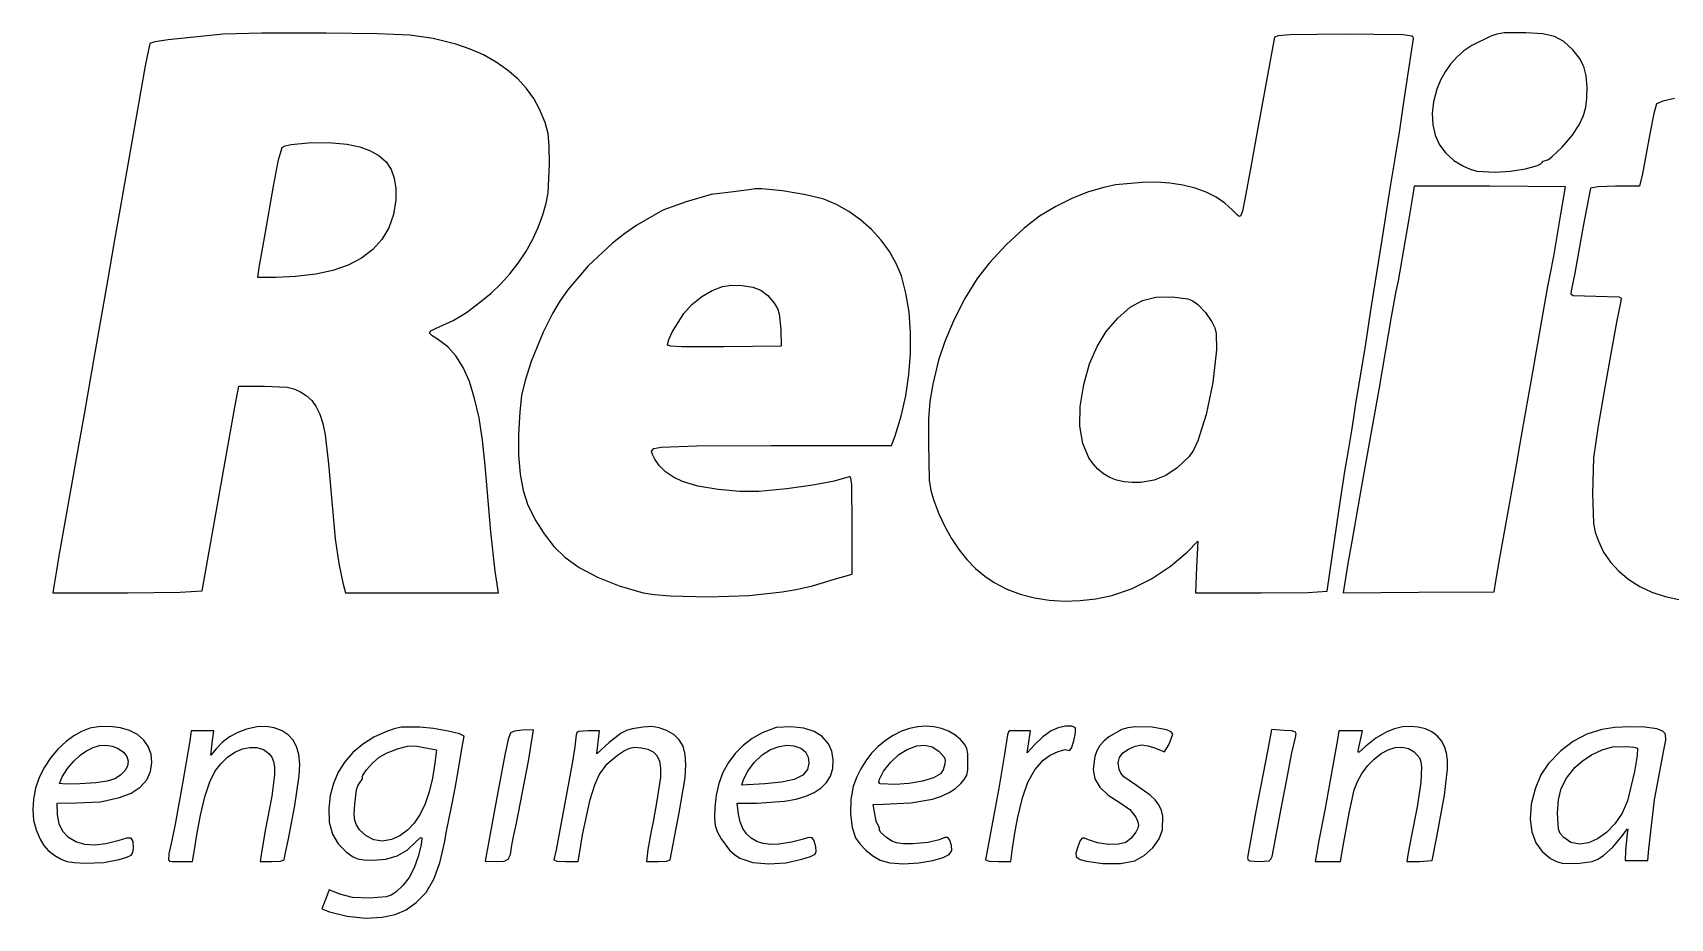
# Model space of a CAD drawing. Extents: x 0 to 706, y 0 to 209.
# Drawn here: x 255.2 to 502.3, y 34.8 to 168.5 of the extents above; entities that cross this region are included whole.
import ezdxf

# ---------------------------------------------------------------- set-up
doc = ezdxf.new("R2010")
doc.units = 0
doc.header["$MEASUREMENT"] = 0
doc.layers.add('Layer 1', color=7, linetype='Continuous')

msp = doc.modelspace()

# ---------------------------------------------------------------- linework, layer by layer
at = {"layer": 'Layer 1'}
for p, q in [((283.986, 168.278), (275.66025, 167.4585)), ((289.78325, 168.436625), (283.986, 168.278)), ((299.509, 168.455), (289.78325, 168.436625)), ((307.223203, 168.361672), (299.509, 168.455)), ((312.139625, 168.128375), (307.223203, 168.361672)), ((315.635734, 167.636141), (312.139625, 168.128375)), ((443.144813, 168.045922), (442.583, 167.834)), ((444.8845, 168.181625), (443.144813, 168.045922)), ((453.132, 168.275), (444.8845, 168.181625)), ((461.973625, 168.18125), (453.132, 168.275)), ((463.282172, 167.995719), (461.973625, 168.18125)), ((463.495732, 167.848355), (463.282172, 167.995719)), ((475.186, 168.014), (472.341125, 166.606297)), ((476.133062, 168.312563), (475.186, 168.014)), ((477.21025, 168.48325), (476.133062, 168.312563)), ((480.484, 168.51), (477.21025, 168.48325)), ((483.061875, 168.341984), (480.484, 168.51)), ((484.835, 167.951125), (483.061875, 168.341984)), ((272.895, 166.897), (272.211, 163.49)), ((273.639656, 167.152719), (272.895, 166.897)), ((275.66025, 167.4585), (273.639656, 167.152719)), ((319.089, 166.766), (315.635734, 167.636141)), ((321.227531, 166.050945), (319.089, 166.766)), ((323.254312, 165.152938), (321.227531, 166.050945)), ((442.583, 167.834), (441.86, 164.041)), ((462.151, 158.397), (463.544, 167.657)), ((463.544, 167.657), (463.495732, 167.848355)), ((471.129883, 165.758814), (470.05575, 164.811875)), ((472.341125, 166.606297), (471.129883, 165.758814)), ((486.204625, 167.189953), (484.835, 167.951125)), ((487.572, 165.911), (486.204625, 167.189953)), ((488.587141, 164.674516), (487.572, 165.911)), ((272.211, 163.49), (268.284, 141.156)), ((325.144875, 164.090961), (323.254312, 165.152938)), ((326.87475, 162.884), (325.144875, 164.090961)), ((441.86, 164.041), (439.91, 153.281)), ((469.115961, 163.762701), (468.30775, 162.608516)), ((470.05575, 164.811875), (469.115961, 163.762701)), ((489.247625, 163.426875), (488.587141, 164.674516)), ((489.612047, 162.015547), (489.247625, 163.426875)), ((328.419469, 161.551039), (326.87475, 162.884)), ((329.754562, 160.111063), (328.419469, 161.551039)), ((467.628352, 161.346541), (467.075, 159.974)), ((468.30775, 162.608516), (467.628352, 161.346541)), ((489.739, 160.288), (489.612047, 162.015547)), ((330.855562, 158.583055), (329.754562, 160.111063)), ((331.698, 156.986), (330.855562, 158.583055)), ((461.453, 153.811), (462.151, 158.397)), ((467.075, 159.974), (466.566316, 158.090904)), ((489.536375, 157.27075), (489.711141, 158.610062)), ((489.711141, 158.610062), (489.739, 160.288)), ((501.137875, 158.160875), (500.208, 157.801)), ((502.937, 158.589), (501.137875, 158.160875)), ((332.526422, 154.958859), (331.698, 156.986)), ((466.566316, 158.090904), (466.358406, 156.294984)), ((466.358406, 156.294984), (466.445105, 154.604041)), ((488.532, 154.6), (489.161172, 156.018062)), ((489.161172, 156.018062), (489.536375, 157.27075)), ((499.781375, 156.34125), (499.192, 153.269)), ((500.208, 157.801), (499.781375, 156.34125)), ((332.975625, 153.323125), (332.526422, 154.958859)), ((333.159516, 151.446078), (332.975625, 153.323125)), ((439.91, 153.281), (439.03, 148.519)), ((460.737, 149.225), (461.453, 153.811)), ((466.445105, 154.604041), (466.82025, 153.035875)), ((487.481547, 152.992766), (488.532, 154.6)), ((499.192, 153.269), (498.072, 147.196)), ((292.334, 149.30825), (292.852, 151.162)), ((292.852, 151.162), (293.342309, 151.417299)), ((293.342309, 151.417299), (294.222594, 151.627328)), ((294.222594, 151.627328), (296.79525, 151.892875)), ((296.79525, 151.892875), (299.854281, 151.921234)), ((299.854281, 151.921234), (302.684, 151.675)), ((302.684, 151.675), (304.586895, 151.266098)), ((304.586895, 151.266098), (306.192156, 150.691281)), ((306.192156, 150.691281), (307.507402, 149.941762)), ((333.192, 148.695), (333.159516, 151.446078)), ((466.82025, 153.035875), (467.477676, 151.608287)), ((467.477676, 151.608287), (468.411219, 150.339078)), ((484.481016, 149.809047), (485.975375, 151.230375)), ((485.975375, 151.230375), (487.481547, 152.992766)), ((291.561, 145.344), (292.334, 149.30825)), ((307.507402, 149.941762), (308.54025, 149.00875)), ((308.54025, 149.00875), (309.298316, 147.883457)), ((333.01825, 144.3575), (333.192, 148.695)), ((439.03, 148.519), (438.111, 143.404)), ((460.041, 144.991), (460.737, 149.225)), ((468.411219, 150.339078), (469.614715, 149.246049)), ((469.614715, 149.246049), (471.082, 148.347)), ((471.082, 148.347), (472.098125, 147.899328)), ((480.454875, 147.9735), (482.239859, 148.450719)), ((482.239859, 148.450719), (482.763639, 148.69691)), ((482.763639, 148.69691), (482.953, 148.93)), ((482.953, 148.93), (483.10375, 149.13825)), ((483.10375, 149.13825), (483.466, 149.225)), ((483.466, 149.225), (483.884369, 149.38135)), ((483.884369, 149.38135), (484.481016, 149.809047)), ((309.298316, 147.883457), (309.789219, 146.557094)), ((309.789219, 146.557094), (310.020574, 145.020871)), ((422.628, 145.926), (418.571, 145.571)), ((424.743406, 145.960303), (422.628, 145.926)), ((426.791687, 145.821109), (424.743406, 145.960303)), ((428.746312, 145.516518), (426.791687, 145.821109)), ((472.098125, 147.899328), (473.0805, 147.629125)), ((473.0805, 147.629125), (475.796, 147.461)), ((475.796, 147.461), (478.129703, 147.607281)), ((478.129703, 147.607281), (480.454875, 147.9735)), ((498.072, 147.196), (497.657, 145.344)), ((290.29, 138.112), (291.561, 145.344)), ((310.020574, 145.020871), (310, 143.266)), ((332.71275, 142.801125), (333.01825, 144.3575)), ((357.57525, 144.079875), (353.836, 143.001)), ((360.962, 144.51), (357.57525, 144.079875)), ((363.685, 144.86), (360.962, 144.51)), ((364.195369, 144.966217), (363.685, 144.86)), ((365.239703, 144.949984), (364.195369, 144.966217)), ((368.349625, 144.628875), (365.239703, 144.949984)), ((371.853484, 144.054078), (368.349625, 144.628875)), ((374.59, 143.383), (371.853484, 144.054078)), ((376.508084, 142.58743), (374.59, 143.383)), ((412.07725, 143.51925), (409.58, 142.277281)), ((414.514125, 144.494594), (412.07725, 143.51925)), ((416.807, 145.166), (414.514125, 144.494594)), ((418.571, 145.571), (416.807, 145.166)), ((430.58075, 145.054625), (428.746312, 145.516518)), ((432.268469, 144.443529), (430.58075, 145.054625)), ((433.782938, 143.691328), (432.268469, 144.443529)), ((435.097625, 142.806119), (433.782938, 143.691328)), ((438.111, 143.404), (437.765359, 141.596031)), ((458.794, 137.23), (460.041, 144.991)), ((463.441, 144.021), (462.825, 140.405)), ((463.643, 145.344), (463.441, 144.021)), ((475.062, 145.344), (463.643, 145.344)), ((486.478, 145.256), (475.062, 145.344)), ((485.756, 141.111), (486.478, 145.256)), ((490.228, 145.061), (489.131, 139.328)), ((491.416875, 145.261), (490.228, 145.061)), ((494.03, 145.344), (491.416875, 145.261)), ((497.657, 145.344), (494.03, 145.344)), ((268.284, 141.156), (267.599, 137.23)), ((309.646082, 141.068293), (308.944844, 139.082531)), ((310, 143.266), (309.646082, 141.068293)), ((331.471437, 139.10957), (332.177, 141.013)), ((332.177, 141.013), (332.71275, 142.801125)), ((350.320375, 141.70325), (346.381, 139.447)), ((353.836, 143.001), (350.320375, 141.70325)), ((378.364234, 141.537375), (376.508084, 142.58743)), ((380.124174, 140.26682), (378.364234, 141.537375)), ((407.106, 140.806), (404.812156, 139.019766)), ((409.58, 142.277281), (407.106, 140.806)), ((436.186, 141.796), (435.097625, 142.806119)), ((436.993453, 140.951219), (436.186, 141.796)), ((437.256068, 140.790777), (436.993453, 140.951219)), ((437.456375, 140.8315), (437.256068, 140.790777)), ((437.765359, 141.596031), (437.456375, 140.8315)), ((484.696, 134.761), (485.756, 141.111)), ((308.944844, 139.082531), (307.904934, 137.316754)), ((330.612688, 137.254188), (331.471437, 139.10957)), ((346.381, 139.447), (344.55326, 138.219496)), ((381.753625, 138.80975), (380.124174, 140.26682)), ((383.218311, 137.200148), (381.753625, 138.80975)), ((404.812156, 139.019766), (402.11275, 136.492625)), ((462.825, 140.405), (461.236, 131.056)), ((489.131, 139.328), (487.897625, 132.203375)), ((267.599, 137.23), (266.515, 131.056)), ((289.425, 133.085), (290.29, 138.112)), ((307.904934, 137.316754), (306.535, 135.779)), ((329.611156, 135.461336), (330.612688, 137.254188)), ((342.687891, 136.756281), (339.054875, 133.3435)), ((344.55326, 138.219496), (342.687891, 136.756281)), ((384.483953, 135.472), (383.218311, 137.200148)), ((402.11275, 136.492625), (399.556969, 133.772922)), ((457.571, 129.469), (458.794, 137.23)), ((302.839656, 133.419719), (300.531543, 132.61427)), ((304.843691, 134.477309), (302.839656, 133.419719)), ((306.535, 135.779), (304.843691, 134.477309)), ((327.221375, 132.121164), (328.47725, 133.7455)), ((328.47725, 133.7455), (329.611156, 135.461336)), ((385.516275, 133.659289), (384.483953, 135.472)), ((386.281, 131.796), (385.516275, 133.659289)), ((399.556969, 133.772922), (397.694, 131.409)), ((484.173, 131.969), (484.696, 134.761)), ((266.515, 131.056), (265.627, 125.941)), ((289.185, 131.586), (289.425, 133.085)), ((291.965, 131.588), (289.185, 131.586)), ((294.864, 131.73025), (291.965, 131.588)), ((297.928, 132.069), (294.864, 131.73025)), ((300.531543, 132.61427), (297.928, 132.069)), ((325.853938, 130.602812), (327.221375, 132.121164)), ((339.054875, 133.3435), (335.903172, 129.650219)), ((386.977018, 129.177475), (386.281, 131.796)), ((397.694, 131.409), (395.866828, 128.387406)), ((461.236, 131.056), (460.898, 129.511)), ((483.8, 130.205), (484.173, 131.969)), ((487.897625, 132.203375), (487.334, 129.557)), ((322.826, 127.942), (324.385344, 129.20493)), ((324.385344, 129.20493), (325.853938, 130.602812)), ((335.903172, 129.650219), (334.639443, 127.836379)), ((354.690359, 127.483), (356.166875, 128.67925)), ((356.166875, 128.67925), (357.751203, 129.626125)), ((357.751203, 129.626125), (359.294, 130.219)), ((359.294, 130.219), (360.6635, 130.393016)), ((360.6635, 130.393016), (362.282, 130.339875)), ((362.282, 130.339875), (363.85475, 130.087797)), ((363.85475, 130.087797), (365.087, 129.665)), ((365.087, 129.665), (366.134, 128.855375)), ((366.134, 128.855375), (367.106, 127.706)), ((387.434828, 126.312047), (386.977018, 129.177475)), ((422.64325, 128.09375), (424.671531, 128.585)), ((424.671531, 128.585), (427.138, 128.639)), ((427.138, 128.639), (429.483875, 128.353125)), ((457.069, 126.294), (457.571, 129.469)), ((460.898, 129.511), (460.168, 125.631)), ((482.91, 125.059), (483.8, 130.205)), ((487.334, 129.557), (487.266328, 129.100078)), ((487.266328, 129.100078), (487.636375, 128.864125)), ((487.636375, 128.864125), (491.067, 128.763)), ((491.067, 128.763), (494.498, 128.662375)), ((494.498, 128.662375), (494.867813, 128.426766)), ((318.65525, 125.091375), (320.675, 126.268)), ((320.675, 126.268), (322.826, 127.942)), ((333.654, 126.118), (332.238, 123.295)), ((334.639443, 127.836379), (333.654, 126.118)), ((351.753875, 123.407875), (353.471, 126.142)), ((353.471, 126.142), (354.690359, 127.483)), ((367.106, 127.706), (367.57325, 126.901234)), ((367.57325, 126.901234), (367.86125, 126.093375)), ((367.86125, 126.093375), (368.075, 123.748)), ((387.657068, 123.266689), (387.434828, 126.312047)), ((395.866828, 128.387406), (394.190125, 125.10275)), ((418.927, 125.417), (420.809594, 127.069625)), ((420.809594, 127.069625), (422.64325, 128.09375)), ((429.483875, 128.353125), (430.238641, 128.017297)), ((430.238641, 128.017297), (431.004, 127.465)), ((431.004, 127.465), (432.165625, 126.265)), ((432.165625, 126.265), (433.136, 124.855)), ((456.325, 121.531), (457.069, 126.294)), ((494.8, 127.97), (494.213, 125.059)), ((494.867813, 128.426766), (494.8, 127.97)), ((265.627, 125.941), (264.415, 119.062)), ((315.288359, 123.510422), (316.001, 123.842)), ((316.001, 123.842), (318.65525, 125.091375)), ((368.075, 123.748), (368.124, 121.179)), ((394.190125, 125.10275), (392.818109, 121.884469)), ((417.191469, 123.398656), (418.927, 125.417)), ((433.136, 124.855), (433.564703, 123.950891)), ((433.564703, 123.950891), (433.795875, 123.103875)), ((460.168, 125.631), (458.298, 114.652)), ((481.541, 117.298), (482.91, 125.059)), ((494.213, 125.059), (493.169, 119.238)), ((315.111875, 123.169375), (315.288359, 123.510422)), ((315.493203, 122.737391), (315.111875, 123.169375)), ((316.454, 122.133), (315.493203, 122.737391)), ((317.85224, 121.112893), (316.454, 122.133)), ((319.092172, 119.733641), (317.85224, 121.112893)), ((332.238, 123.295), (330.458, 118.886)), ((351.014, 121.36), (351.214672, 122.206328)), ((351.535234, 121.201984), (351.014, 121.36)), ((351.214672, 122.206328), (351.753875, 123.407875)), ((353.116875, 121.103875), (351.535234, 121.201984)), ((359.569, 121.084), (353.116875, 121.103875)), ((368.124, 121.179), (359.569, 121.084)), ((387.646375, 120.108375), (387.657068, 123.266689)), ((392.818109, 121.884469), (391.905, 119.062)), ((414.682656, 118.519344), (415.79625, 121.1375)), ((415.79625, 121.1375), (417.191469, 123.398656)), ((433.795875, 123.103875), (433.816, 120.65)), ((455.43, 116.063), (456.325, 121.531)), ((264.415, 119.062), (262.98, 110.948)), ((320.178611, 117.982225), (319.092172, 119.733641)), ((330.458, 118.886), (329.529016, 115.99675)), ((387.405385, 116.904076), (387.646375, 120.108375)), ((391.905, 119.062), (391.031547, 115.454187)), ((433.816, 120.65), (433.258891, 115.708234)), ((493.169, 119.238), (492.247, 114.123)), ((321.116375, 115.845625), (320.178611, 117.982225)), ((386.936734, 113.720766), (387.405385, 116.904076)), ((413.792, 115.43), (414.682656, 118.519344)), ((480.303, 110.243), (481.541, 117.298)), ((285.724, 112.006), (286.323, 115.181)), ((286.323, 115.181), (290.182, 115.16)), ((290.182, 115.16), (293.6095, 115.00025)), ((293.6095, 115.00025), (294.626312, 114.760063)), ((294.626312, 114.760063), (295.54, 114.359)), ((295.54, 114.359), (296.507881, 113.75266)), ((296.507881, 113.75266), (297.325984, 112.999344)), ((321.910279, 113.310822), (321.116375, 115.845625)), ((328.993875, 113.74125), (328.711297, 111.309125)), ((329.529016, 115.99675), (328.993875, 113.74125)), ((386.243061, 110.625416), (386.936734, 113.720766)), ((391.031547, 115.454187), (390.567875, 112.85775)), ((413.23498, 112.116311), (413.792, 115.43)), ((433.258891, 115.708234), (432.265375, 110.890125)), ((454.856, 112.536), (455.43, 116.063)), ((458.298, 114.652), (455.763, 100.365)), ((492.247, 114.123), (491.392, 109.184)), ((280.811, 84.2488), (285.724, 112.006)), ((297.325984, 112.999344), (298.008127, 112.064105)), ((298.008127, 112.064105), (298.568125, 110.912)), ((322.565141, 110.364797), (321.910279, 113.310822)), ((328.711297, 111.309125), (328.54, 107.89)), ((390.567875, 112.85775), (390.385266, 110.232438)), ((413.195156, 109.135797), (413.23498, 112.116311)), ((454.55, 110.419), (454.856, 112.536)), ((262.98, 110.948), (262.151, 106.186)), ((298.568125, 110.912), (299.019795, 109.508082)), ((299.019795, 109.508082), (299.376953, 107.817406)), ((323.085775, 106.994529), (322.565141, 110.364797)), ((385.327, 107.685), (386.243061, 110.625416)), ((390.385266, 110.232438), (390.355, 106.538)), ((413.647754, 106.530916), (413.195156, 109.135797)), ((432.265375, 110.890125), (431.021922, 106.927953)), ((454.243, 108.479), (454.55, 110.419)), ((479.59, 106.186), (480.303, 110.243)), ((491.392, 109.184), (490.691625, 104.320588)), ((299.376953, 107.817406), (299.863, 103.436)), ((323.477, 103.187), (323.085775, 106.994529)), ((328.54, 107.89), (328.531313, 104.721703)), ((384.785, 106.186), (385.327, 107.685)), ((390.355, 106.538), (390.49425, 100.977538)), ((414.568, 104.344125), (413.647754, 106.530916)), ((431.021922, 106.927953), (430.36474, 105.496682)), ((453.666, 105.127), (454.243, 108.479)), ((262.151, 106.186), (259.144, 89.2523)), ((328.531313, 104.721703), (328.75775, 101.879975)), ((348.600031, 105.370094), (348.958652, 105.739613)), ((348.729332, 104.83984), (348.600031, 105.370094)), ((349.101, 104.12), (348.729332, 104.83984)), ((348.958652, 105.739613), (350.05075, 105.97725)), ((349.749859, 103.161203), (349.101, 104.12)), ((350.05075, 105.97725), (355.417594, 106.172281)), ((355.417594, 106.172281), (366.665, 106.186)), ((366.665, 106.186), (384.785, 106.186)), ((415.19575, 103.420781), (414.568, 104.344125)), ((429.715, 104.554), (427.886672, 102.828625)), ((430.36474, 105.496682), (429.715, 104.554)), ((453.194, 102.305), (453.666, 105.127)), ((479.118, 103.54), (479.59, 106.186)), ((490.691625, 104.320588), (490.541, 98.9537)), ((299.863, 103.436), (300.861625, 92.099775)), ((324.346625, 93.175637), (323.477, 103.187)), ((328.75775, 101.879975), (329.213312, 99.412309)), ((350.694125, 102.252375), (349.749859, 103.161203)), ((351.881578, 101.435609), (350.694125, 102.252375)), ((353.26, 100.753), (351.881578, 101.435609)), ((378.395, 101.488), (376.125641, 100.838152)), ((378.532865, 101.475196), (378.395, 101.488)), ((378.643109, 101.291627), (378.532865, 101.475196)), ((378.792125, 100.243263), (378.643109, 101.291627)), ((415.931121, 102.617881), (415.19575, 103.420781)), ((416.771018, 101.940732), (415.931121, 102.617881)), ((417.712344, 101.394641), (416.771018, 101.940732)), ((418.752001, 100.984915), (417.712344, 101.394641)), ((426.175625, 101.65975), (424.413016, 100.95625)), ((427.886672, 102.828625), (426.175625, 101.65975)), ((452.315, 96.6606), (453.194, 102.305)), ((477.858, 96.4842), (479.118, 103.54)), ((329.213312, 99.412309), (329.892, 97.3662)), ((355.593969, 100.073897), (353.26, 100.753)), ((358.6635, 99.5537), (355.593969, 100.073897)), ((361.909281, 99.264203), (358.6635, 99.5537)), ((364.772, 99.2772), (361.909281, 99.264203)), ((369.017422, 99.68478), (364.772, 99.2772)), ((372.900875, 100.221087), (369.017422, 99.68478)), ((376.125641, 100.838152), (372.900875, 100.221087)), ((378.884, 94.2391), (378.792125, 100.243263)), ((390.49425, 100.977538), (390.742, 99.400564)), ((390.742, 99.400564), (391.178, 97.8953)), ((419.886895, 100.716861), (418.752001, 100.984915)), ((421.113926, 100.595787), (419.886895, 100.716861)), ((422.43, 100.627), (421.113926, 100.595787)), ((424.413016, 100.95625), (422.43, 100.627)), ((455.763, 100.365), (455.217, 97.1898)), ((490.541, 98.9537), (490.689125, 94.455187)), ((329.892, 97.3662), (331.056406, 94.989233)), ((391.178, 97.8953), (391.930152, 95.890567)), ((450.498, 84.2199), (452.315, 96.6606)), ((455.217, 97.1898), (454.23, 91.7217)), ((476.569, 89.2523), (477.858, 96.4842)), ((331.056406, 94.989233), (332.383, 92.854488)), ((378.884, 86.8033), (378.884, 94.2391)), ((391.930152, 95.890567), (392.821031, 93.976725)), ((392.821031, 93.976725), (393.83627, 92.173395)), ((490.689125, 94.455187), (490.954578, 93.108945)), ((300.861625, 92.099775), (301.401016, 88.402906)), ((325.028, 87.2238), (324.346625, 93.175637)), ((332.383, 92.854488), (333.864094, 90.972698)), ((393.83627, 92.173395), (394.9615, 90.5002)), ((429.375, 90.1268), (431.006, 91.763)), ((431.006, 91.763), (430.828, 87.8616)), ((454.23, 91.7217), (453.655, 88.3703)), ((490.954578, 93.108945), (491.423, 91.7503)), ((491.423, 91.7503), (492.213799, 90.109784)), ((259.144, 89.2523), (258.814, 87.312)), ((333.864094, 90.972698), (335.492, 89.3546)), ((335.492, 89.3546), (337.690125, 87.766417)), ((394.9615, 90.5002), (396.182355, 88.976761)), ((396.182355, 88.976761), (397.484469, 87.6227)), ((426.900672, 87.993766), (429.375, 90.1268)), ((475.962, 85.7245), (476.569, 89.2523)), ((492.213799, 90.109784), (493.255203, 88.593244)), ((258.814, 87.312), (258.404, 84.9307)), ((301.401016, 88.402906), (302.035, 85.4599)), ((325.483, 83.9606), (325.028, 87.2238)), ((337.690125, 87.766417), (340.46125, 86.310338)), ((376.326, 86.0589), (378.884, 86.8033)), ((397.484469, 87.6227), (398.853473, 86.457639)), ((424.034375, 86.1), (426.900672, 87.993766)), ((430.828, 87.8616), (430.65, 83.9606)), ((453.655, 88.3703), (453.089, 84.9258)), ((493.255203, 88.593244), (494.526225, 87.215875)), ((494.526225, 87.215875), (496.005875, 85.992875)), ((258.404, 84.9307), (258.251, 83.9606)), ((269.531, 83.9606), (277.4975, 84.045187)), ((277.4975, 84.045187), (280.811, 84.2488)), ((302.035, 85.4599), (302.422, 83.9606)), ((340.46125, 86.310338), (343.70225, 85.033264)), ((343.70225, 85.033264), (347.31, 83.9821)), ((363.308906, 83.557258), (368.3, 84.1003)), ((368.3, 84.1003), (370.417, 84.4524)), ((370.417, 84.4524), (372.886, 85.0119)), ((372.886, 85.0119), (376.326, 86.0589)), ((398.853473, 86.457639), (400.275, 85.5012)), ((400.275, 85.5012), (402.167709, 84.536197)), ((402.167709, 84.536197), (404.197047, 83.772906)), ((418.042, 83.5609), (421.005141, 84.578159)), ((421.005141, 84.578159), (424.034375, 86.1)), ((440.574, 83.9606), (447.58275, 84.036812)), ((447.58275, 84.036812), (450.498, 84.2199)), ((453.089, 84.9258), (452.923, 83.9507)), ((452.923, 83.9507), (464.318, 84.0438)), ((464.318, 84.0438), (475.713, 84.137)), ((475.713, 84.137), (475.962, 85.7245)), ((496.005875, 85.992875), (497.673166, 84.939441)), ((497.673166, 84.939441), (499.507109, 84.070769)), ((499.507109, 84.070769), (501.486717, 83.402056)), ((258.251, 83.9606), (269.531, 83.9606)), ((302.422, 83.9606), (313.953, 83.9606)), ((313.953, 83.9606), (325.483, 83.9606)), ((347.31, 83.9821), (349.04166, 83.691452)), ((349.04166, 83.691452), (351.385344, 83.490086)), ((351.385344, 83.490086), (357.1945, 83.351163)), ((357.1945, 83.351163), (363.308906, 83.557258)), ((404.197047, 83.772906), (406.34158, 83.213681)), ((406.34158, 83.213681), (408.579875, 82.860875)), ((408.579875, 82.860875), (410.890498, 82.716841)), ((410.890498, 82.716841), (413.252016, 82.783931)), ((413.252016, 82.783931), (415.642994, 83.0645)), ((415.642994, 83.0645), (418.042, 83.5609)), ((430.65, 83.9606), (440.574, 83.9606)), ((501.486717, 83.402056), (503.591, 82.9485)), ((261.45125, 62.392538), (260.295969, 61.532136)), ((262.624156, 63.047495), (261.45125, 62.392538)), ((263.876, 63.5369), (262.624156, 63.047495)), ((265.121875, 63.722163), (263.876, 63.5369)), ((266.877, 63.7704), (265.121875, 63.722163)), ((268.460535, 63.602629), (266.877, 63.7704)), ((269.854531, 63.193458), (268.460535, 63.602629)), ((271.037074, 62.566986), (269.854531, 63.193458)), ((271.98625, 61.747313), (271.037074, 62.566986)), ((279.139, 63.1467), (278.942, 61.6474)), ((280.841, 63.1467), (279.139, 63.1467)), ((282.542, 63.1467), (280.841, 63.1467)), ((282.333, 61.2946), (282.542, 63.1467)), ((284.942625, 62.234275), (283.839703, 61.393906)), ((286.170984, 62.900081), (284.942625, 62.234275)), ((287.493, 63.3707), (286.170984, 62.900081)), ((289.098813, 63.715406), (287.493, 63.3707)), ((290.45375, 63.792625), (289.098813, 63.715406)), ((291.667313, 63.597331), (290.45375, 63.792625)), ((292.849, 63.1245), (291.667313, 63.597331)), ((293.793861, 62.514925), (292.849, 63.1245)), ((294.527516, 61.739209), (293.793861, 62.514925)), ((306.695008, 62.163825), (305.00025, 61.092039)), ((308.615, 63.0588), (306.695008, 62.163825)), ((309.753234, 63.458175), (308.615, 63.0588)), ((310.805125, 63.677475), (309.753234, 63.458175)), ((313.62, 63.7005), (310.805125, 63.677475)), ((315.707109, 63.485309), (313.62, 63.7005)), ((317.895375, 63.105175), (315.707109, 63.485309)), ((319.621453, 62.676553), (317.895375, 63.105175)), ((320.322, 62.3159), (319.621453, 62.676553)), ((319.932, 60.1248), (320.322, 62.3159)), ((326.962125, 61.8423), (326.525, 59.7829)), ((327.295, 62.8475), (326.962125, 61.8423)), ((327.94475, 63.059875), (327.295, 62.8475)), ((329.142, 63.2127), (327.94475, 63.059875)), ((330.81, 63.3012), (329.142, 63.2127)), ((330.044, 58.5606), (330.81, 63.3012)), ((337.227, 62.5293), (337.043875, 60.734212)), ((337.314797, 62.837128), (337.227, 62.5293)), ((337.591875, 63.025875), (337.314797, 62.837128)), ((339.003, 63.1467), (337.591875, 63.025875)), ((340.75, 63.1467), (339.003, 63.1467)), ((340.544, 61.4068), (340.75, 63.1467)), ((343.988125, 62.776175), (342.187, 61.3757)), ((344.813172, 63.176459), (343.988125, 62.776175)), ((345.673, 63.4268), (344.813172, 63.176459)), ((347.319094, 63.709589), (345.673, 63.4268)), ((348.61925, 63.768287), (347.319094, 63.709589)), ((349.745781, 63.594692), (348.61925, 63.768287)), ((350.871, 63.1806), (349.745781, 63.594692)), ((351.950209, 62.569911), (350.871, 63.1806)), ((352.772484, 61.800516), (351.950209, 62.569911)), ((353.346299, 60.817393), (352.772484, 61.800516)), ((363.754172, 61.976036), (362.39825, 60.932441)), ((365.266, 62.8295), (363.754172, 61.976036)), ((367.393625, 63.613988), (365.266, 62.8295)), ((369.675, 63.7351), (367.393625, 63.613988)), ((371.589453, 63.531247), (369.675, 63.7351)), ((373.129375, 63.053475), (371.589453, 63.531247)), ((374.343609, 62.279491), (373.129375, 63.053475)), ((375.281, 61.187), (374.343609, 62.279491)), ((385.056037, 62.451265), (383.884297, 61.68048)), ((386.297, 63.0715), (385.056037, 62.451265)), ((387.513396, 63.493451), (386.297, 63.0715)), ((388.749609, 63.744011), (387.513396, 63.493451)), ((389.980549, 63.826644), (388.749609, 63.744011)), ((391.181125, 63.744812), (389.980549, 63.826644)), ((392.326248, 63.501979), (391.181125, 63.744812)), ((393.390828, 63.101608), (392.326248, 63.501979)), ((394.349775, 62.54716), (393.390828, 63.101608)), ((395.178, 61.8421), (394.349775, 62.54716)), ((395.811984, 61.127586), (395.178, 61.8421)), ((402.289, 62.5388), (401.847, 59.6189)), ((402.429875, 62.97905), (402.289, 62.5388)), ((402.63, 63.1562), (402.429875, 62.97905)), ((404.305, 63.1467), (402.63, 63.1562)), ((405.738, 63.1467), (404.305, 63.1467)), ((405.49, 61.471), (405.738, 63.1467)), ((407.646625, 62.2245), (406.439, 61.0935)), ((408.87, 63.1206), (407.646625, 62.2245)), ((409.916953, 63.573833), (408.87, 63.1206)), ((411.040125, 63.818838), (409.916953, 63.573833)), ((411.993984, 63.825848), (411.040125, 63.818838)), ((412.533, 63.5651), (411.993984, 63.825848)), ((412.278375, 61.604625), (412.534547, 62.825481)), ((412.534547, 62.825481), (412.533, 63.5651)), ((417.561406, 62.226136), (416.819707, 61.595735)), ((419.517, 63.3245), (417.561406, 62.226136)), ((420.425395, 63.592878), (419.517, 63.3245)), ((421.568469, 63.738852), (420.425395, 63.592878)), ((424.12, 63.704188), (421.568469, 63.738852)), ((426.294281, 63.301705), (424.12, 63.704188)), ((426.965793, 62.987905), (426.294281, 63.301705)), ((426.678625, 61.133112), (427.214, 62.6126)), ((427.214, 62.6126), (426.965793, 62.987905)), ((442.128, 63.3231), (441.546, 60.3245)), ((444.049, 63.2007), (442.128, 63.3231)), ((445.141531, 63.113737), (444.049, 63.2007)), ((445.6845, 62.971125), (445.141531, 63.113737)), ((445.191, 59.7953), (445.715, 62.1423)), ((445.826219, 62.6787), (445.6845, 62.971125)), ((445.715, 62.1423), (445.826219, 62.6787)), ((452.083, 61.8238), (450.669, 53.9745)), ((452.293, 63.1467), (452.083, 61.8238)), ((454.069, 63.1467), (452.293, 63.1467)), ((455.845, 63.1467), (454.069, 63.1467)), ((455.183, 60.1481), (455.615, 62.0002)), ((455.615, 62.0002), (455.845, 63.1467)), ((457.843875, 62.012862), (456.356, 60.8042)), ((459.493, 63.0059), (457.843875, 62.012862)), ((460.680484, 63.460308), (459.493, 63.0059)), ((461.896563, 63.722748), (460.680484, 63.460308)), ((463.104672, 63.799392), (461.896563, 63.722748)), ((464.26825, 63.696413), (463.104672, 63.799392)), ((465.350734, 63.419981), (464.26825, 63.696413)), ((466.315562, 62.97627), (465.350734, 63.419981)), ((467.126172, 62.371453), (466.315562, 62.97627)), ((467.746, 61.6117), (467.126172, 62.371453)), ((489.698672, 62.633058), (487.668375, 61.576037)), ((491.949, 63.3446), (489.698672, 62.633058)), ((493.908625, 63.640377), (491.949, 63.3446)), ((496.2125, 63.754213), (493.908625, 63.640377)), ((498.454875, 63.682367), (496.2125, 63.754213)), ((500.23, 63.4211), (498.454875, 63.682367)), ((501.142625, 63.107872), (500.23, 63.4211)), ((501.57675, 62.617175), (501.142625, 63.107872)), ((501.607, 61.727216), (501.57675, 62.617175)), ((259.097, 60.4264), (257.954742, 59.110256)), ((260.295969, 61.532136), (259.097, 60.4264)), ((261.430049, 58.536269), (262.392203, 59.437445)), ((262.392203, 59.437445), (263.36535, 60.135608)), ((263.36535, 60.135608), (264.342375, 60.627938)), ((264.342375, 60.627938), (265.316166, 60.911612)), ((265.316166, 60.911612), (266.279609, 60.983811)), ((266.279609, 60.983811), (267.225592, 60.841714)), ((267.225592, 60.841714), (268.147, 60.4825)), ((268.147, 60.4825), (268.95173, 59.919401)), ((268.95173, 59.919401), (269.440031, 59.258056)), ((272.680145, 60.758538), (271.98625, 61.747313)), ((273.096844, 59.624761), (272.680145, 60.758538)), ((273.214434, 58.370082), (273.096844, 59.624761)), ((278.942, 61.6474), (277.829, 55.2092)), ((282.125, 59.4425), (282.333, 61.2946)), ((282.894, 60.3996), (282.125, 59.4425)), ((283.839703, 61.393906), (282.894, 60.3996)), ((284.649406, 59.145795), (285.748949, 59.892044)), ((285.748949, 59.892044), (286.87725, 60.393788)), ((286.87725, 60.393788), (287.994207, 60.637695)), ((287.994207, 60.637695), (289.059719, 60.610436)), ((289.059719, 60.610436), (290.033684, 60.298681)), ((290.033684, 60.298681), (290.876, 59.6891)), ((290.876, 59.6891), (291.288613, 59.161823)), ((295.055318, 60.766314), (294.527516, 61.739209)), ((295.382625, 59.5652), (295.055318, 60.766314)), ((295.514791, 58.10483), (295.382625, 59.5652)), ((303.53668, 59.851374), (302.31025, 58.449762)), ((305.00025, 61.092039), (303.53668, 59.851374)), ((307.487, 59.1448), (308.700172, 59.831086)), ((308.700172, 59.831086), (310.267625, 60.425488)), ((310.267625, 60.425488), (311.801516, 60.806045)), ((311.801516, 60.806045), (312.914, 60.8508)), ((312.914, 60.8508), (314.804, 60.5086)), ((314.804, 60.5086), (316.165, 60.2782)), ((316.165, 60.2782), (315.924, 58.2731)), ((319.448, 57.3258), (319.932, 60.1248)), ((326.525, 59.7829), (325.252, 53.0925)), ((337.043875, 60.734212), (336.599, 58.2078)), ((340.338, 59.6672), (340.544, 61.4068)), ((342.187, 61.3757), (340.338, 59.6672)), ((341.839625, 58.091787), (343.466, 59.4831)), ((343.466, 59.4831), (344.518203, 60.167966)), ((344.518203, 60.167966), (345.306125, 60.5317)), ((345.306125, 60.5317), (346.061234, 60.646209)), ((346.061234, 60.646209), (347.015, 60.5834)), ((347.015, 60.5834), (348.028613, 60.374573)), ((348.028613, 60.374573), (348.823344, 59.985937)), ((348.823344, 59.985937), (349.406152, 59.394015)), ((349.406152, 59.394015), (349.784, 58.575325)), ((353.680125, 59.565525), (353.346299, 60.817393)), ((353.782436, 57.989891), (353.680125, 59.565525)), ((361.208828, 59.715356), (360.1965, 58.341425)), ((362.39825, 60.932441), (361.208828, 59.715356)), ((364.089875, 58.37505), (365.291797, 59.513722)), ((365.291797, 59.513722), (366.536, 60.2959)), ((366.536, 60.2959), (367.861062, 60.786817)), ((367.861062, 60.786817), (369.0245, 60.985037)), ((369.0245, 60.985037), (370.083687, 60.893289)), ((370.083687, 60.893289), (371.096, 60.5143)), ((371.096, 60.5143), (371.803719, 59.940294)), ((371.803719, 59.940294), (372.22925, 59.1501)), ((375.786047, 60.056317), (375.281, 61.187)), ((376.014625, 58.749337), (375.786047, 60.056317)), ((381.800375, 59.746788), (380.914139, 58.613644)), ((382.794752, 60.774027), (381.800375, 59.746788)), ((383.884297, 61.68048), (382.794752, 60.774027)), ((384.654375, 58.361525), (385.920578, 59.551234)), ((385.920578, 59.551234), (387.14, 60.3372)), ((387.14, 60.3372), (388.589922, 60.848523)), ((388.589922, 60.848523), (389.833125, 60.979737)), ((389.833125, 60.979737), (390.930266, 60.727758)), ((390.930266, 60.727758), (391.942, 60.0895)), ((391.942, 60.0895), (392.808, 59.13375)), ((396.161625, 60.483413), (395.811984, 61.127586)), ((396.308203, 59.671033), (396.161625, 60.483413)), ((396.333, 58.4519), (396.308203, 59.671033)), ((401.847, 59.6189), (400.971, 54.5036)), ((405.242, 59.7953), (405.49, 61.471)), ((406.439, 61.0935), (405.242, 59.7953)), ((407.689, 58.7197), (408.731203, 59.481841)), ((408.731203, 59.481841), (409.914125, 60.038425)), ((409.914125, 60.038425), (410.970484, 60.292647)), ((410.970484, 60.292647), (411.633, 60.1477)), ((411.633, 60.1477), (411.924516, 60.509656)), ((411.924516, 60.509656), (412.278375, 61.604625)), ((415.77698, 60.128241), (415.463344, 59.273445)), ((416.227, 60.899388), (415.77698, 60.128241)), ((416.819707, 61.595735), (416.227, 60.899388)), ((419.165625, 59.121775), (419.671078, 59.796837)), ((419.671078, 59.796837), (420.537, 60.3876)), ((420.537, 60.3876), (421.555969, 60.832339)), ((421.555969, 60.832339), (422.50275, 60.997488)), ((422.50275, 60.997488), (423.488156, 60.886017)), ((423.488156, 60.886017), (424.623, 60.5009)), ((424.623, 60.5009), (425.997, 59.9717)), ((425.997, 59.9717), (426.678625, 61.133112)), ((441.546, 60.3245), (439.733, 51.0065)), ((444.37, 55.562), (445.191, 59.7953)), ((455.167438, 59.900909), (455.183, 60.1481)), ((455.34725, 59.921975), (455.167438, 59.900909)), ((456.356, 60.8042), (455.34725, 59.921975)), ((457.617016, 58.881687), (458.669381, 59.696578)), ((458.669381, 59.696578), (459.739125, 60.2743)), ((459.739125, 60.2743), (460.798604, 60.603078)), ((460.798604, 60.603078), (461.820172, 60.671138)), ((461.820172, 60.671138), (462.776186, 60.466703)), ((462.776186, 60.466703), (463.639, 59.978)), ((463.639, 59.978), (464.441062, 59.056675)), ((468.202834, 60.750187), (467.746, 61.6117)), ((468.514109, 59.820498), (468.202834, 60.750187)), ((468.674986, 58.721682), (468.514109, 59.820498)), ((485.772891, 60.119098), (483.927, 58.2078)), ((487.668375, 61.576037), (485.772891, 60.119098)), ((488.960344, 58.569892), (490.4135, 59.493012)), ((490.4135, 59.493012), (492.009156, 60.243427)), ((492.009156, 60.243427), (493.536, 60.7051)), ((493.536, 60.7051), (495.708875, 60.783337)), ((495.708875, 60.783337), (496.756453, 60.676061)), ((496.756453, 60.676061), (497.347, 60.4949)), ((497.267313, 59.390666), (496.858, 57.017225)), ((497.347, 60.4949), (497.267313, 59.390666)), ((499.88225, 52.739638), (501.308, 60.2162)), ((501.308, 60.2162), (501.607, 61.727216)), ((256.997687, 57.651427), (256.237039, 56.091049)), ((257.954742, 59.110256), (256.997687, 57.651427)), ((259.700375, 56.187275), (260.486, 57.4349)), ((260.486, 57.4349), (261.430049, 58.536269)), ((269.142996, 57.094098), (268.502219, 56.449319)), ((269.522, 57.80445), (269.142996, 57.094098)), ((269.440031, 59.258056), (269.625566, 58.539421)), ((269.625566, 58.539421), (269.522, 57.80445)), ((272.434656, 55.718333), (273.011, 57.0186)), ((273.011, 57.0186), (273.214434, 58.370082)), ((281.970031, 55.456187), (282.697, 56.9731)), ((282.697, 56.9731), (283.618723, 58.168371)), ((283.618723, 58.168371), (284.649406, 59.145795)), ((291.288613, 59.161823), (291.569906, 58.496217)), ((291.569906, 58.496217), (291.717184, 57.633931)), ((291.717184, 57.633931), (291.72775, 56.516613)), ((295.457172, 56.354166), (295.514791, 58.10483)), ((301.326914, 56.895137), (300.592625, 55.19543)), ((302.31025, 58.449762), (301.326914, 56.895137)), ((305.021563, 56.435378), (305.60575, 57.26365)), ((305.60575, 57.26365), (306.510562, 58.269072)), ((306.510562, 58.269072), (307.487, 59.1448)), ((315.924, 58.2731), (315.566328, 55.987584)), ((318.955, 54.5036), (319.448, 57.3258)), ((328.233, 49.212), (330.044, 58.5606)), ((336.599, 58.2078), (334.216, 45.155)), ((340.676, 56.5081), (341.839625, 58.091787)), ((349.784, 58.575325), (349.963848, 57.506388)), ((349.963848, 57.506388), (349.952656, 56.163725)), ((353.661703, 56.035472), (353.782436, 57.989891)), ((359.371859, 56.827291), (358.7455, 55.189597)), ((360.1965, 58.341425), (359.371859, 56.827291)), ((362.48, 55.7729), (363.097016, 57.066053)), ((363.097016, 57.066053), (364.089875, 58.37505)), ((372.11, 57.311), (371.394641, 56.453547)), ((372.341656, 58.241181), (372.11, 57.311)), ((372.22925, 59.1501), (372.341656, 58.241181)), ((375.6, 56.2675), (375.956141, 57.431314)), ((375.956141, 57.431314), (376.014625, 58.749337)), ((380.149016, 57.389477), (379.517979, 56.089168)), ((380.914139, 58.613644), (380.149016, 57.389477)), ((382.96, 55.8265), (383.585984, 57.031978)), ((383.585984, 57.031978), (384.654375, 58.361525)), ((392.570625, 57.267512), (392.173, 56.6298)), ((392.855, 58.1288), (392.570625, 57.267512)), ((392.808, 59.13375), (392.913437, 58.681309)), ((392.913437, 58.681309), (392.855, 58.1288)), ((396.14525, 56.450375), (396.292281, 57.261706)), ((396.292281, 57.261706), (396.333, 58.4519)), ((405.37975, 55.377788), (406.406969, 57.230998)), ((406.406969, 57.230998), (407.689, 58.7197)), ((415.463344, 59.273445), (415.22, 57.2775)), ((415.22, 57.2775), (415.471688, 55.907463)), ((418.997859, 58.311975), (419.165625, 59.121775)), ((419.145, 57.317), (418.997859, 58.311975)), ((419.394297, 56.74033), (419.145, 57.317)), ((455.675, 56.5875), (456.609674, 57.841403)), ((456.609674, 57.841403), (457.617016, 58.881687)), ((464.441062, 59.056675), (464.663523, 58.442009)), ((464.771, 57.6531), (464.653188, 55.337825)), ((464.663523, 58.442009), (464.771, 57.6531)), ((468.206828, 53.400958), (468.680625, 57.352787)), ((468.680625, 57.352787), (468.674986, 58.721682)), ((483.927, 58.2078), (482.767938, 56.472912)), ((486.628672, 55.992539), (487.861, 57.5901)), ((487.861, 57.5901), (488.960344, 58.569892)), ((496.858, 57.017225), (495.838, 52.5863)), ((255.684, 54.470263), (255.349773, 52.830206)), ((256.237039, 56.091049), (255.684, 54.470263)), ((259.292, 55.2074), (259.700375, 56.187275)), ((260.221359, 55.090072), (259.292, 55.2074)), ((262.370125, 55.1309), (260.221359, 55.090072)), ((264.779328, 55.288203), (262.370125, 55.1309)), ((266.49, 55.5203), (264.779328, 55.288203)), ((267.613332, 55.911068), (266.49, 55.5203)), ((268.502219, 56.449319), (267.613332, 55.911068)), ((270.087969, 53.741461), (271.45725, 54.623462)), ((271.45725, 54.623462), (272.434656, 55.718333)), ((277.829, 55.2092), (276.722, 49.0356)), ((281.22375, 53.187025), (281.970031, 55.456187)), ((291.72775, 56.516613), (291.327969, 53.283477)), ((294.794, 51.8578), (295.457172, 56.354166)), ((300.592625, 55.19543), (300.113336, 53.358573)), ((304.098, 54.2299), (304.326094, 54.917888)), ((304.326094, 54.917888), (304.626, 55.3877)), ((304.626, 55.3877), (305.000625, 55.884525)), ((304.927516, 56.183562), (305.021563, 56.435378)), ((305.007, 56.0911), (304.927516, 56.183562)), ((305.000625, 55.884525), (305.007, 56.0911)), ((315.566328, 55.987584), (315.072063, 53.936213)), ((318.427, 51.6814), (318.955, 54.5036)), ((339.354625, 52.759788), (340.035234, 54.976136)), ((340.035234, 54.976136), (340.676, 56.5081)), ((349.952656, 56.163725), (349.385, 52.5633)), ((352.785, 50.7702), (353.661703, 56.035472)), ((358.7455, 55.189597), (358.328016, 53.444986)), ((362.222, 54.9255), (362.48, 55.7729)), ((365.702, 55.1182), (362.222, 54.9255)), ((368.222422, 55.368041), (365.702, 55.1182)), ((370.109375, 55.809525), (368.222422, 55.368041)), ((371.394641, 56.453547), (370.109375, 55.809525)), ((373.147588, 53.828298), (374.182672, 54.513055)), ((374.182672, 54.513055), (374.998076, 55.325375)), ((374.998076, 55.325375), (375.6, 56.2675)), ((379.034, 54.7276), (378.681047, 52.773414)), ((379.517979, 56.089168), (379.034, 54.7276)), ((382.872031, 55.376291), (382.96, 55.8265)), ((383.1, 55.1397), (382.872031, 55.376291)), ((385.322, 55.0328), (383.1, 55.1397)), ((387.421, 55.166344), (385.322, 55.0328)), ((389.4555, 55.522), (387.421, 55.166344)), ((391.136, 56.032306), (389.4555, 55.522)), ((392.173, 56.6298), (391.136, 56.032306)), ((393.468625, 53.80285), (394.452508, 54.431916)), ((394.452508, 54.431916), (395.275, 55.1651)), ((395.275, 55.1651), (395.827594, 55.818106)), ((395.827594, 55.818106), (396.14525, 56.450375)), ((400.971, 54.5036), (398.997, 43.6557)), ((404.553906, 53.039083), (405.37975, 55.377788)), ((415.471688, 55.907463), (416.22925, 54.620675)), ((416.22925, 54.620675), (417.496438, 53.412675)), ((419.861375, 56.190238), (419.394297, 56.74033)), ((421.735, 54.9026), (419.861375, 56.190238)), ((423.838641, 53.446653), (421.735, 54.9026)), ((443.626, 51.6814), (444.37, 55.562)), ((454.589, 54.210837), (455.085031, 55.507286)), ((455.085031, 55.507286), (455.675, 56.5875)), ((464.653188, 55.337825), (464.112, 51.6814)), ((481.87475, 54.3604), (481.311937, 52.065863)), ((482.767938, 56.472912), (481.87475, 54.3604)), ((485.394016, 52.734192), (485.828625, 54.432788)), ((485.828625, 54.432788), (486.628672, 55.992539)), ((255.349773, 52.830206), (255.245563, 51.212017)), ((258.904, 52.2106), (261.832, 52.2557)), ((258.985, 50.446), (258.904, 52.2106)), ((261.832, 52.2557), (265.47925, 52.410462)), ((265.47925, 52.410462), (268.336, 53.0798)), ((268.336, 53.0798), (270.087969, 53.741461)), ((280.533344, 50.42965), (281.22375, 53.187025)), ((291.327969, 53.283477), (290.349, 48.33)), ((300.113336, 53.358573), (299.895, 51.3925)), ((303.751125, 50.570716), (303.819, 52.0416)), ((303.819, 52.0416), (304.098, 54.2299)), ((314.443078, 52.122254), (313.68125, 50.548975)), ((315.072063, 53.936213), (314.443078, 52.122254)), ((325.252, 53.0925), (323.504, 43.4793)), ((338.196, 47.4481), (339.354625, 52.759788)), ((349.385, 52.5633), (348.827, 49.3883)), ((358.328016, 53.444986), (358.13, 51.6101)), ((361.501, 52.2106), (364.46, 52.2395)), ((361.728, 50.5349), (361.501, 52.2106)), ((364.46, 52.2395), (368.662266, 52.516989)), ((368.662266, 52.516989), (370.393584, 52.832507)), ((370.393584, 52.832507), (371.886625, 53.268863)), ((371.886625, 53.268863), (373.147588, 53.828298)), ((378.681047, 52.773414), (378.630625, 50.608638)), ((382.051, 52.0342), (383.554, 52.0501)), ((382.261, 50.6231), (382.051, 52.0342)), ((383.554, 52.0501), (387.697, 52.2689)), ((387.697, 52.2689), (390.97225, 52.8453)), ((390.97225, 52.8453), (392.312242, 53.274959)), ((392.312242, 53.274959), (393.468625, 53.80285)), ((403.876, 50.0939), (404.553906, 53.039083)), ((417.496438, 53.412675), (419.277, 52.279)), ((419.277, 52.279), (420.746, 51.260375)), ((424.581443, 52.711307), (423.838641, 53.446653)), ((425.133125, 51.945575), (424.581443, 52.711307)), ((425.504854, 51.130352), (425.133125, 51.945575)), ((450.669, 53.9745), (450.145, 51.1522)), ((453.881, 50.9758), (454.589, 54.210837)), ((467.054, 47.1574), (468.206828, 53.400958)), ((481.311937, 52.065863), (481.144, 49.7849)), ((485.258, 50.7201), (485.394016, 52.734192)), ((495.838, 52.5863), (494.998771, 50.72496)), ((499.04, 45.3314), (499.88225, 52.739638)), ((255.245563, 51.212017), (255.38257, 49.656836)), ((255.38257, 49.656836), (255.772, 48.2058)), ((259.224299, 49.085157), (258.985, 50.446)), ((279.974, 47.4481), (280.533344, 50.42965)), ((293.875, 47.0953), (294.794, 51.8578)), ((299.895, 51.3925), (299.986453, 49.326647)), ((303.81675, 49.623725), (303.751125, 50.570716)), ((304.06875, 48.926897), (303.81675, 49.623725)), ((313.68125, 50.548975), (312.788453, 49.219643)), ((317.683, 47.9772), (318.427, 51.6814)), ((351.393, 43.6557), (352.785, 50.7702)), ((358.13, 51.6101), (358.084422, 49.971584)), ((358.084422, 49.971584), (358.179375, 48.869975)), ((361.97234, 49.391792), (361.728, 50.5349)), ((378.630625, 50.608638), (378.867641, 48.568267)), ((382.5035, 49.513362), (382.261, 50.6231)), ((382.791, 48.8267), (382.5035, 49.513362)), ((403.432, 47.9772), (403.876, 50.0939)), ((420.746, 51.260375), (421.648, 50.1105)), ((421.648, 50.1105), (421.972688, 49.407641)), ((421.972688, 49.407641), (422.07875, 48.913)), ((425.707797, 50.246534), (425.504854, 51.130352)), ((425.652, 48.1967), (425.707797, 50.246534)), ((439.733, 51.0065), (438.503, 44.0392)), ((442.194, 44.1849), (443.626, 51.6814)), ((450.145, 51.1522), (449.275, 46.5661)), ((452.938, 45.7724), (453.675, 49.9175)), ((453.675, 49.9175), (453.881, 50.9758)), ((464.112, 51.6814), (463.2, 47.0953)), ((481.144, 49.7849), (481.377594, 47.875125)), ((485.3965, 48.2732), (485.258, 50.7201)), ((494.998771, 50.72496), (493.921359, 49.120759)), ((255.772, 48.2058), (256.344328, 46.807602)), ((259.786766, 47.945983), (259.224299, 49.085157)), ((260.639506, 47.042508), (259.786766, 47.945983)), ((261.749625, 46.388762), (260.639506, 47.042508)), ((276.722, 49.0356), (276.237, 46.5661)), ((279.574, 44.8904), (279.974, 47.4481)), ((290.349, 48.33), (289.78, 45.0668)), ((293.342, 44.4495), (293.875, 47.0953)), ((299.986453, 49.326647), (300.455625, 47.5598)), ((300.455625, 47.5598), (301.311234, 46.070378)), ((304.56, 48.2065), (304.06875, 48.926897)), ((305.535578, 47.272936), (304.56, 48.2065)), ((306.719375, 46.696287), (305.535578, 47.272936)), ((310.617453, 47.305888), (309.343, 46.728)), ((311.766562, 48.137525), (310.617453, 47.305888)), ((312.788453, 49.219643), (311.766562, 48.137525)), ((312.993, 46.3245), (313.670484, 46.982202)), ((313.670484, 46.982202), (313.86208, 47.026576)), ((313.86208, 47.026576), (313.957125, 46.873113)), ((317.362, 46.2133), (317.683, 47.9772)), ((327.522, 45.8606), (327.882, 47.6245)), ((327.882, 47.6245), (328.233, 49.212)), ((337.771, 44.8904), (338.196, 47.4481)), ((348.544, 47.9772), (348.031, 45.2432)), ((348.827, 49.3883), (348.544, 47.9772)), ((358.179375, 48.869975), (358.485641, 47.947803)), ((358.485641, 47.947803), (359.074, 46.8476)), ((362.372469, 48.408333), (361.97234, 49.391792)), ((362.924051, 47.587729), (362.372469, 48.408333)), ((363.62275, 46.933188), (362.924051, 47.587729)), ((372.265625, 47.012391), (371.33, 46.7372)), ((372.82025, 46.96885), (372.265625, 47.012391)), ((373.13675, 46.526909), (372.82025, 46.96885)), ((378.867641, 48.568267), (379.377, 46.9873)), ((379.377, 46.9873), (379.998484, 46.08053)), ((382.959, 48.496812), (382.791, 48.8267)), ((382.914, 48.245), (382.959, 48.496812)), ((383.161875, 47.811525), (382.914, 48.245)), ((384.033, 47.0455), (383.161875, 47.811525)), ((384.818891, 46.505538), (384.033, 47.0455)), ((392.826687, 47.01725), (392.006, 46.6966)), ((393.30575, 47.024175), (392.826687, 47.01725)), ((393.589438, 46.646313), (393.30575, 47.024175)), ((403.034, 45.4196), (403.432, 47.9772)), ((413.56, 46.95145), (413.277406, 46.584791)), ((413.929594, 46.954434), (413.56, 46.95145)), ((414.536, 46.6787), (413.929594, 46.954434)), ((421.629, 47.8181), (420.93275, 46.924838)), ((421.964687, 48.444009), (421.629, 47.8181)), ((422.07875, 48.913), (421.964687, 48.444009)), ((425.163172, 46.811523), (425.652, 48.1967)), ((463.2, 47.0953), (462.723, 44.714)), ((466.373, 43.5414), (467.054, 47.1574)), ((481.377594, 47.875125), (481.977, 46.240525)), ((485.680438, 47.635547), (485.3965, 48.2732)), ((486.195, 47.0455), (485.680438, 47.635547)), ((487.299025, 46.300609), (486.195, 47.0455)), ((492.672549, 47.812092), (491.319125, 46.83735)), ((493.921359, 49.120759), (492.672549, 47.812092)), ((493.60275, 45.577425), (494.858, 47.0808)), ((494.858, 47.0808), (495.80425, 48.353188)), ((495.78, 47.6446), (495.517, 45.0488)), ((495.87725, 48.224405), (495.78, 47.6446)), ((495.80425, 48.353188), (495.87725, 48.224405)), ((256.344328, 46.807602), (256.902125, 45.834288)), ((256.902125, 45.834288), (257.594359, 45.08003)), ((257.594359, 45.08003), (258.57, 44.339)), ((263.084229, 45.998778), (261.749625, 46.388762)), ((264.610422, 45.886586), (263.084229, 45.998778)), ((266.295311, 46.066216), (264.610422, 45.886586)), ((268.106, 46.5517), (266.295311, 46.066216)), ((269.374484, 46.92813), (268.106, 46.5517)), ((270.090125, 46.911213), (269.374484, 46.92813)), ((270.397203, 46.430889), (270.090125, 46.911213)), ((270.097125, 44.38585), (270.368734, 44.793719)), ((270.368734, 44.793719), (270.44, 45.4171)), ((270.44, 45.4171), (270.397203, 46.430889)), ((275.767688, 44.589014), (275.71125, 43.662163)), ((276.237, 46.5661), (275.767688, 44.589014)), ((279.338, 43.3911), (279.574, 44.8904)), ((289.78, 45.0668), (289.551, 43.3911)), ((301.311234, 46.070378), (302.562, 44.8368)), ((302.562, 44.8368), (303.474859, 44.189131)), ((308.019234, 46.50512), (306.719375, 46.696287)), ((309.343, 46.728), (308.019234, 46.50512)), ((310.2185, 44.2876), (311.716469, 45.132303)), ((311.716469, 45.132303), (312.993, 46.3245)), ((313.862203, 45.948117), (313.395, 44.1581)), ((313.957125, 46.873113), (313.862203, 45.948117)), ((316.680563, 43.202944), (317.362, 46.2133)), ((326.973625, 43.738938), (327.302797, 44.476964)), ((327.302797, 44.476964), (327.522, 45.8606)), ((334.216, 45.155), (333.849, 43.6557)), ((337.518, 43.3911), (337.771, 44.8904)), ((348.031, 45.2432), (347.815, 43.3911)), ((359.074, 46.8476), (360.356422, 45.1146)), ((360.356422, 45.1146), (361.101619, 44.457109)), ((364.46423, 46.447917), (363.62275, 46.933188)), ((365.444156, 46.135123), (364.46423, 46.447917)), ((366.558191, 45.998015), (365.444156, 46.135123)), ((367.802, 46.0398), (366.558191, 45.998015)), ((369.724625, 46.334387), (367.802, 46.0398)), ((371.33, 46.7372), (369.724625, 46.334387)), ((372.587516, 44.186447), (373.252875, 44.523575)), ((373.358, 45.6069), (373.13675, 46.526909)), ((373.252875, 44.523575), (373.444047, 44.939341)), ((373.444047, 44.939341), (373.358, 45.6069)), ((379.998484, 46.08053), (380.899625, 45.142663)), ((380.899625, 45.142663), (381.962953, 44.281239)), ((385.565125, 46.20895), (384.818891, 46.505538)), ((386.543297, 46.090487), (385.565125, 46.20895)), ((388.025, 46.0849), (386.543297, 46.090487)), ((390.322625, 46.273038), (388.025, 46.0849)), ((392.006, 46.6966), (390.322625, 46.273038)), ((392.589734, 44.014006), (393.502375, 44.4832)), ((393.502375, 44.4832), (393.871828, 45.048769)), ((393.824, 45.8126), (393.589438, 46.646313)), ((393.871828, 45.048769), (393.824, 45.8126)), ((402.781, 43.3911), (403.034, 45.4196)), ((412.932, 45.7695), (412.61175, 44.68915)), ((412.61175, 44.68915), (412.644, 44.0924)), ((413.277406, 46.584791), (412.932, 45.7695)), ((415.885797, 46.228417), (414.536, 46.6787)), ((417.496875, 45.996862), (415.885797, 46.228417)), ((419.028266, 46.007877), (417.496875, 45.996862)), ((420.139, 46.2853), (419.028266, 46.007877)), ((420.93275, 46.924838), (420.139, 46.2853)), ((422.934141, 44.292908), (424.204375, 45.450488)), ((424.204375, 45.450488), (425.163172, 46.811523)), ((448.911, 44.5376), (448.723, 43.3911)), ((449.275, 46.5661), (448.911, 44.5376)), ((452.55, 43.3911), (452.938, 45.7724)), ((462.723, 44.714), (462.536, 43.3911)), ((481.977, 46.240525), (482.931906, 44.900937)), ((482.931906, 44.900937), (484.232, 43.8762)), ((488.565578, 46.043216), (487.299025, 46.300609)), ((489.927873, 46.234927), (488.565578, 46.043216)), ((491.319125, 46.83735), (489.927873, 46.234927)), ((492.193, 44.3193), (493.60275, 45.577425)), ((495.517, 45.0488), (495.477, 43.5675)), ((498.913, 43.5675), (499.04, 45.3314)), ((258.57, 44.339), (259.511188, 43.749975)), ((259.511188, 43.749975), (260.38975, 43.408675)), ((260.38975, 43.408675), (261.510188, 43.236838)), ((261.510188, 43.236838), (263.177, 43.1562)), ((263.177, 43.1562), (265.976625, 43.237775)), ((265.976625, 43.237775), (268.3, 43.6906)), ((268.3, 43.6906), (269.461953, 44.061981)), ((269.461953, 44.061981), (270.097125, 44.38585)), ((275.71125, 43.662163), (275.883563, 43.47007)), ((275.883563, 43.47007), (276.213938, 43.39353)), ((276.213938, 43.39353), (277.422, 43.3911)), ((277.422, 43.3911), (279.338, 43.3911)), ((289.551, 43.3911), (291.354, 43.3911)), ((291.354, 43.3911), (292.63675, 43.468762)), ((292.63675, 43.468762), (293.186, 43.6557)), ((293.186, 43.6557), (293.342, 44.4495)), ((303.474859, 44.189131), (304.260125, 43.826425)), ((304.260125, 43.826425), (305.187328, 43.666406)), ((305.187328, 43.666406), (306.526, 43.6268)), ((306.526, 43.6268), (308.491031, 43.786922)), ((308.491031, 43.786922), (310.2185, 44.2876)), ((312.788422, 42.473503), (312.014875, 41.0077)), ((313.395, 44.1581), (312.788422, 42.473503)), ((315.758, 40.72805), (316.680563, 43.202944)), ((323.504, 43.4793), (325.238, 43.3911)), ((325.238, 43.3911), (326.347641, 43.444367)), ((326.347641, 43.444367), (326.973625, 43.738938)), ((333.849, 43.6557), (334.296875, 43.468762)), ((334.296875, 43.468762), (335.602, 43.3911)), ((335.602, 43.3911), (337.518, 43.3911)), ((347.815, 43.3911), (349.591, 43.3911)), ((349.591, 43.3911), (350.853125, 43.468762)), ((350.853125, 43.468762), (351.393, 43.6557)), ((361.101619, 44.457109), (361.930125, 43.931575)), ((361.930125, 43.931575), (363.879016, 43.254237)), ((363.879016, 43.254237), (366.287, 43.0383)), ((366.287, 43.0383), (368.8455, 43.227762)), ((368.8455, 43.227762), (371.251, 43.7548)), ((371.251, 43.7548), (372.587516, 44.186447)), ((381.962953, 44.281239), (383.071, 43.6038)), ((383.071, 43.6038), (384.526594, 43.223962)), ((384.526594, 43.223962), (386.62325, 43.0842)), ((386.62325, 43.0842), (388.928031, 43.188113)), ((388.928031, 43.188113), (391.008, 43.5393)), ((391.008, 43.5393), (392.589734, 44.014006)), ((398.997, 43.6557), (399.550125, 43.468762)), ((399.550125, 43.468762), (400.887, 43.3911)), ((400.887, 43.3911), (402.781, 43.3911)), ((412.644, 44.0924), (413.267283, 43.735131)), ((413.267283, 43.735131), (414.203703, 43.448139)), ((414.203703, 43.448139), (416.666875, 43.107563)), ((416.666875, 43.107563), (419.335359, 43.11583)), ((419.335359, 43.11583), (421.511, 43.5181)), ((421.511, 43.5181), (422.934141, 44.292908)), ((438.503, 44.0392), (438.570812, 43.709194)), ((438.570812, 43.709194), (438.83025, 43.511825)), ((438.83025, 43.511825), (440.26, 43.3911)), ((440.26, 43.3911), (441.744875, 43.52805)), ((441.744875, 43.52805), (442.042703, 43.768425)), ((442.042703, 43.768425), (442.194, 44.1849)), ((448.723, 43.3911), (450.637, 43.3911)), ((450.637, 43.3911), (452.55, 43.3911)), ((462.536, 43.3911), (464.454, 43.3911)), ((464.454, 43.3911), (466.373, 43.5414)), ((484.232, 43.8762), (485.134063, 43.399578)), ((485.134063, 43.399578), (485.94575, 43.141225)), ((485.94575, 43.141225), (488.234, 43.0976)), ((488.234, 43.0976), (490.50075, 43.413062)), ((490.50075, 43.413062), (491.326344, 43.763839)), ((491.326344, 43.763839), (492.193, 44.3193)), ((495.477, 43.5675), (497.195, 43.5675)), ((497.195, 43.5675), (498.913, 43.5675)), ((311.082141, 39.772822), (309.998, 38.781)), ((312.014875, 41.0077), (311.082141, 39.772822)), ((314.573688, 38.745606), (315.758, 40.72805)), ((299.395, 37.6983), (298.84, 36.2844)), ((299.951, 39.1123), (299.395, 37.6983)), ((301.581, 38.4702), (299.951, 39.1123)), ((303.493, 37.990975), (301.581, 38.4702)), ((306.035, 37.8779), (303.493, 37.990975)), ((308.5505, 38.07415), (306.035, 37.8779)), ((309.307344, 38.340866), (308.5505, 38.07415)), ((309.998, 38.781), (309.307344, 38.340866)), ((311.560469, 36.134128), (313.107, 37.2126)), ((313.107, 37.2126), (314.573688, 38.745606)), ((298.84, 36.2844), (299.989, 35.8039)), ((299.989, 35.8039), (302.662375, 35.145875)), ((302.662375, 35.145875), (305.506, 34.8426)), ((305.506, 34.8426), (307.964906, 35.012972)), ((307.964906, 35.012972), (309.91475, 35.4222)), ((309.91475, 35.4222), (311.560469, 36.134128))]:
    msp.add_line(p, q, dxfattribs=at)

doc.saveas('drawing.dxf')
